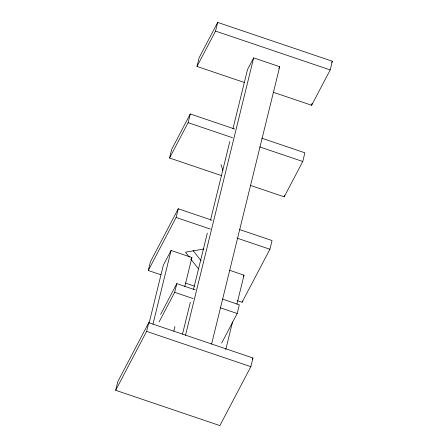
<?xml version="1.0" encoding="UTF-8"?>
<svg xmlns="http://www.w3.org/2000/svg" width="448" height="448" viewBox="0 0 448 448"><rect width="100%" height="100%" fill="white"/><g stroke="black" fill="none" stroke-linecap="round" stroke-linejoin="round"><path stroke-width="0.67" d="M221.245 175.521L169.557 158.01L171.69 149.318L190.254 113.971L234.651 129.007M115.674 390.298L117.807 381.606L148.747 322.689L252.969 357.991L250.83 366.682L219.895 425.6L115.674 390.298L146.614 331.386L148.747 322.689M244.698 82.606L196.986 66.444L199.119 57.747L217.683 22.4L332.326 61.23L330.193 69.927L311.629 105.274L273.19 92.254M160.821 274.747L148.271 270.497L150.41 261.806L178.254 208.779L211.943 220.192M169.557 158.01L188.115 122.662L190.254 113.971M196.986 66.444L215.55 31.091L217.683 22.4M149.055 323.338L163.335 265.194L171.069 250.46L191.918 257.522L184.772 286.597M148.271 270.497L176.12 217.476L178.254 208.779M152.97 324.162L171.069 250.46M159.13 321.91L174.67 292.32L176.803 283.623L195.233 289.867M173.813 331.223L174.972 326.491M182.498 334.169L190.327 302.288M193.491 289.402L207.318 233.111M210.487 220.226L229.807 141.551M232.977 128.666L247.47 69.664L253.658 57.882L279.709 66.707L211.579 344.098M185.522 335.272L253.658 57.882M225.758 349.552L232.562 321.826M236.886 304.248L244.026 275.173L229.695 270.318M221.659 343.095L237.199 313.499L239.338 304.808L222.225 299.006M237.446 300.703L242.071 302.271L242.402 300.933M242.071 302.271L269.914 249.245L272.054 240.554L239.686 229.589M250.398 185.394L284.194 196.846L284.525 195.507M311.629 105.274L312.122 103.27M284.194 196.846L302.758 161.493L304.892 152.802L261.822 138.214M278.785 68.471L279.709 66.707M160.614 314.451L176.803 283.623M190.949 259.364L191.918 257.522M331.688 62.451L332.326 61.23M243.382 276.399L244.026 275.173M252.325 359.218L252.969 357.991M203.935 248.987L185.506 252.207L189.286 257.068M215.55 31.091L330.193 69.927M188.115 122.662L232.518 137.704M259.683 146.905L302.758 161.493M176.12 217.476L210.465 229.107M236.891 238.062L269.914 249.245M185.265 283.03L194.51 286.16M174.67 292.32L193.099 298.558M220.086 307.703L237.199 313.499M146.614 331.386L250.83 366.682M193.105 250.533L201.085 260.798M190.966 259.23L198.531 268.951M220.982 164.634L222.942 170.358"/></g></svg>
